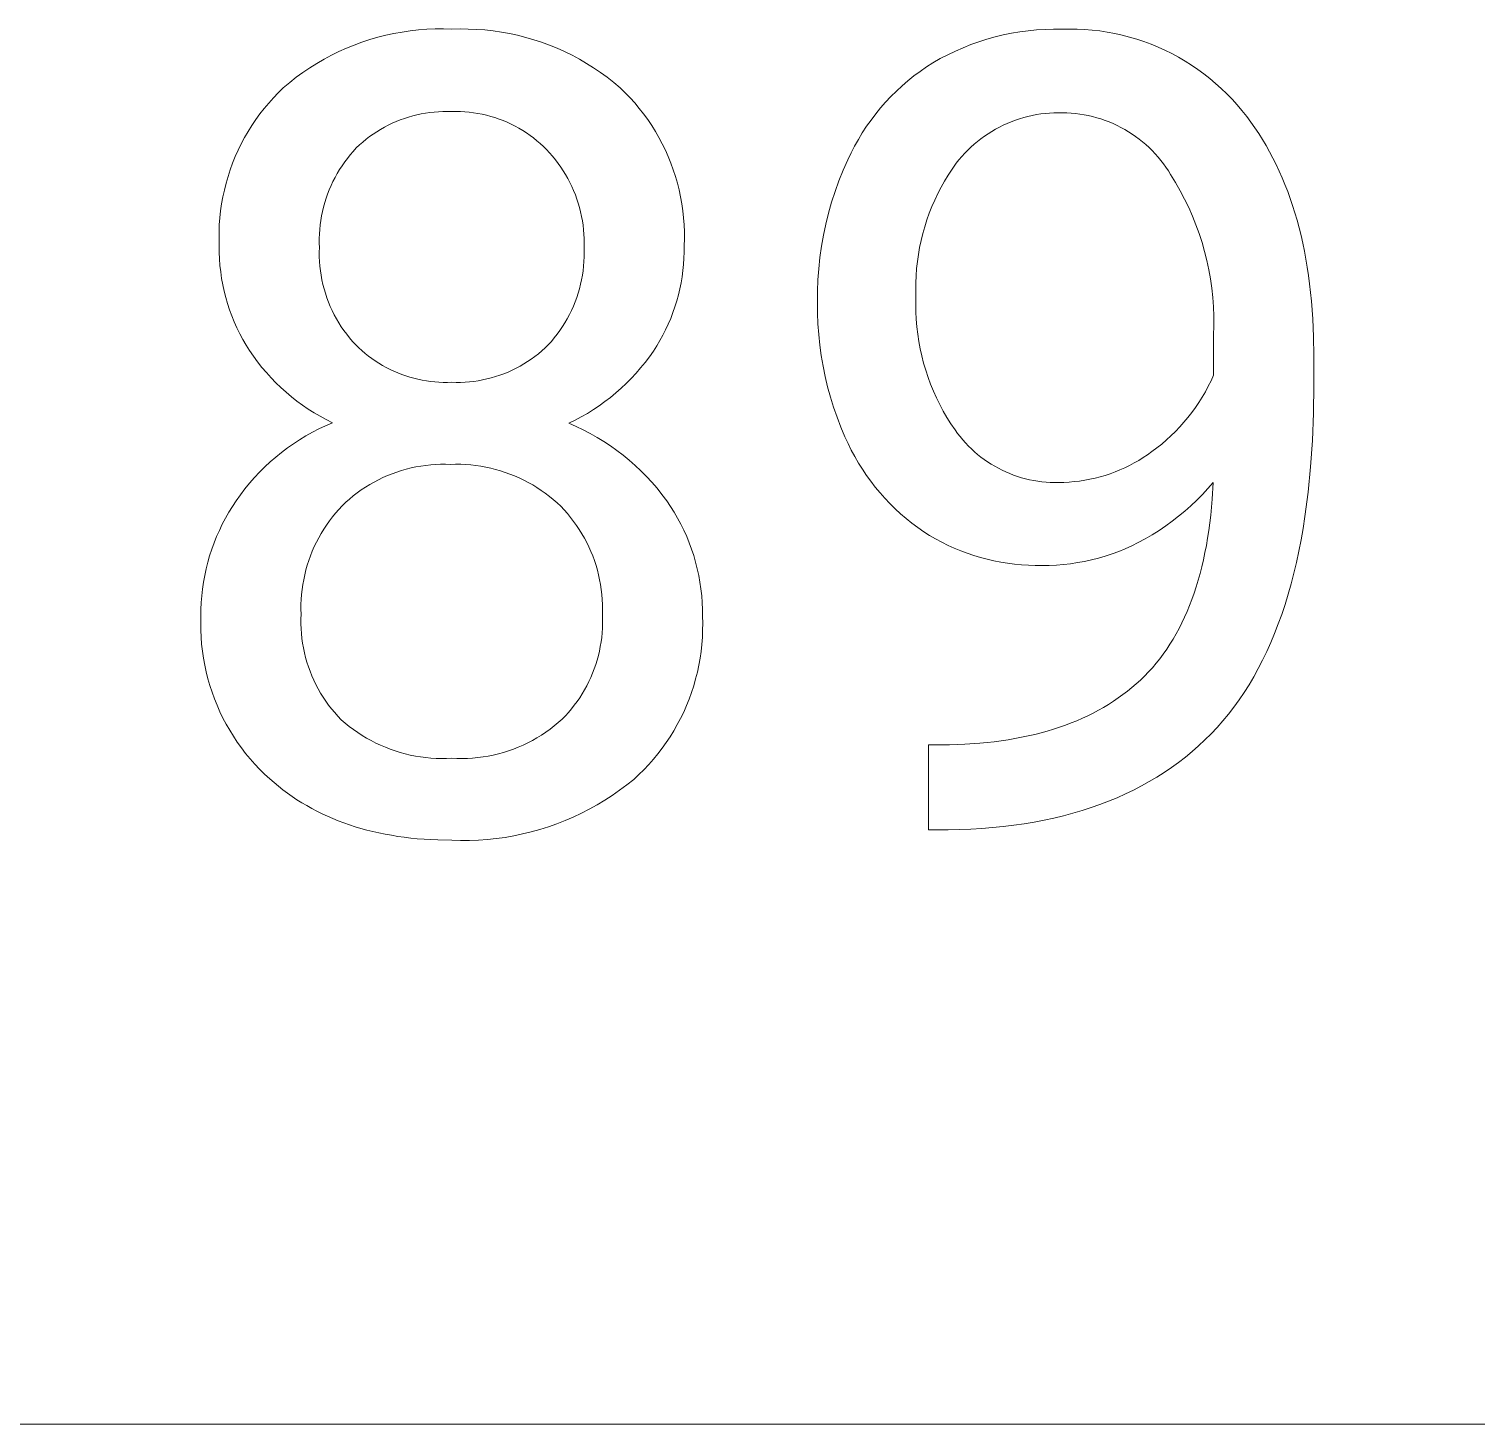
# Model space of a CAD drawing. Header units: millimetres. Extents: x 1422 to 6060, y -58 to 3182.
# Drawn here: x 5287.9 to 5368.4, y 201.3 to 278.9 of the extents above; entities that cross this region are included whole.
import ezdxf

# ---------------------------------------------------------------- set-up
doc = ezdxf.new("R2010")
doc.units = ezdxf.units.MM
doc.header["$MEASUREMENT"] = 0
doc.layers.add('Domyślny', color=7, linetype='Continuous', true_color=0x000000)

msp = doc.modelspace()

# ---------------------------------------------------------------- linework, layer by layer
at = {"layer": 'Domyślny', "color": 18, "lineweight": 15, "true_color": 0x000000}
for p, q in [((5308.197, 278.685), (5308.652, 278.767)), ((5308.652, 278.767), (5309.11, 278.834)), ((5309.11, 278.834), (5309.569, 278.884)), ((5309.569, 278.884), (5310.03, 278.918)), ((5310.03, 278.918), (5310.492, 278.937)), ((5310.492, 278.937), (5310.954, 278.939)), ((5310.954, 278.939), (5311.416, 278.925)), ((5311.416, 278.925), (5311.878, 278.939)), ((5311.878, 278.939), (5312.34, 278.936)), ((5312.34, 278.936), (5312.802, 278.917)), ((5312.802, 278.917), (5313.263, 278.883)), ((5313.263, 278.883), (5313.722, 278.832)), ((5313.722, 278.832), (5314.18, 278.766)), ((5314.18, 278.766), (5314.634, 278.684)), ((5342.578, 278.698), (5343.042, 278.776)), ((5343.042, 278.776), (5343.507, 278.839)), ((5343.507, 278.839), (5343.975, 278.885)), ((5343.975, 278.885), (5344.443, 278.915)), ((5344.443, 278.915), (5344.913, 278.928)), ((5344.913, 278.928), (5345.383, 278.925)), ((5345.383, 278.925), (5345.805, 278.934)), ((5345.805, 278.934), (5346.227, 278.929)), ((5346.227, 278.929), (5346.649, 278.909)), ((5346.649, 278.909), (5347.07, 278.875)), ((5347.07, 278.875), (5347.49, 278.826)), ((5347.49, 278.826), (5347.908, 278.763)), ((5347.908, 278.763), (5348.323, 278.686)), ((5305.552, 277.868), (5305.981, 278.042)), ((5305.981, 278.042), (5306.414, 278.201)), ((5306.414, 278.201), (5306.854, 278.345)), ((5306.854, 278.345), (5307.297, 278.474)), ((5307.297, 278.474), (5307.746, 278.588)), ((5307.746, 278.588), (5308.197, 278.685)), ((5314.634, 278.684), (5315.086, 278.586)), ((5315.086, 278.586), (5315.534, 278.472)), ((5315.534, 278.472), (5315.978, 278.343)), ((5315.978, 278.343), (5316.417, 278.199)), ((5316.417, 278.199), (5316.851, 278.04)), ((5316.851, 278.04), (5317.279, 277.866)), ((5339.882, 277.895), (5340.319, 278.068)), ((5340.319, 278.068), (5340.761, 278.225)), ((5340.761, 278.225), (5341.209, 278.367)), ((5341.209, 278.367), (5341.662, 278.493)), ((5341.662, 278.493), (5342.118, 278.603)), ((5342.118, 278.603), (5342.578, 278.698)), ((5348.323, 278.686), (5348.735, 278.594)), ((5348.735, 278.594), (5349.144, 278.489)), ((5349.144, 278.489), (5349.549, 278.369)), ((5349.549, 278.369), (5349.95, 278.235)), ((5349.95, 278.235), (5350.346, 278.088)), ((5350.346, 278.088), (5350.737, 277.928)), ((5350.737, 277.928), (5351.121, 277.754)), ((5303.908, 277.026), (5304.308, 277.257)), ((5304.308, 277.257), (5304.716, 277.475)), ((5304.716, 277.475), (5305.131, 277.679)), ((5305.131, 277.679), (5305.552, 277.868)), ((5317.279, 277.866), (5317.701, 277.677)), ((5317.701, 277.677), (5318.116, 277.474)), ((5318.116, 277.474), (5318.523, 277.256)), ((5318.523, 277.256), (5318.923, 277.024)), ((5338.202, 277.057), (5338.611, 277.288)), ((5338.611, 277.288), (5339.027, 277.505)), ((5339.027, 277.505), (5339.451, 277.708)), ((5339.451, 277.708), (5339.882, 277.895)), ((5351.121, 277.754), (5351.5, 277.566)), ((5351.5, 277.566), (5351.872, 277.366)), ((5351.872, 277.366), (5352.237, 277.154)), ((5352.237, 277.154), (5352.595, 276.929)), ((5302.76, 276.249), (5303.134, 276.521)), ((5303.134, 276.521), (5303.517, 276.78)), ((5303.517, 276.78), (5303.908, 277.026)), ((5318.923, 277.024), (5319.315, 276.779)), ((5319.315, 276.779), (5319.698, 276.52)), ((5319.698, 276.52), (5320.072, 276.248)), ((5336.81, 276.054), (5337.145, 276.323)), ((5337.145, 276.323), (5337.488, 276.58)), ((5337.488, 276.58), (5337.841, 276.824)), ((5337.841, 276.824), (5338.202, 277.057)), ((5352.595, 276.929), (5352.944, 276.691)), ((5352.944, 276.691), (5353.285, 276.442)), ((5353.285, 276.442), (5353.618, 276.182)), ((5301.761, 275.394), (5302.042, 275.667)), ((5302.042, 275.667), (5302.396, 275.964)), ((5302.396, 275.964), (5302.76, 276.249)), ((5320.072, 276.248), (5320.436, 275.964)), ((5320.436, 275.964), (5320.79, 275.667)), ((5320.79, 275.667), (5321.072, 275.394)), ((5336.17, 275.483), (5336.485, 275.774)), ((5336.485, 275.774), (5336.81, 276.054)), ((5353.618, 276.182), (5353.941, 275.91)), ((5353.941, 275.91), (5354.255, 275.627)), ((5354.255, 275.627), (5354.558, 275.334)), ((5300.976, 274.519), (5301.227, 274.819)), ((5301.227, 274.819), (5301.489, 275.111)), ((5301.489, 275.111), (5301.761, 275.394)), ((5321.072, 275.394), (5321.344, 275.112)), ((5321.344, 275.112), (5321.606, 274.821)), ((5321.606, 274.821), (5321.859, 274.52)), ((5335.288, 274.545), (5335.571, 274.868)), ((5335.571, 274.868), (5335.865, 275.181)), ((5335.865, 275.181), (5336.17, 275.483)), ((5354.558, 275.334), (5354.852, 275.03)), ((5354.852, 275.03), (5355.135, 274.716)), ((5355.135, 274.716), (5355.407, 274.393)), ((5300.286, 273.567), (5300.505, 273.892)), ((5300.505, 273.892), (5300.735, 274.209)), ((5300.735, 274.209), (5300.976, 274.519)), ((5308.779, 273.96), (5308.55, 273.877)), ((5309.011, 274.035), (5308.779, 273.96)), ((5309.245, 274.102), (5309.011, 274.035)), ((5309.482, 274.161), (5309.245, 274.102)), ((5309.72, 274.212), (5309.482, 274.161)), ((5309.96, 274.255), (5309.72, 274.212)), ((5310.201, 274.289), (5309.96, 274.255)), ((5310.443, 274.316), (5310.201, 274.289)), ((5310.686, 274.334), (5310.443, 274.316)), ((5310.929, 274.344), (5310.686, 274.334)), ((5311.173, 274.345), (5310.929, 274.344)), ((5311.416, 274.339), (5311.173, 274.345)), ((5311.66, 274.343), (5311.416, 274.339)), ((5311.904, 274.339), (5311.66, 274.343)), ((5312.148, 274.326), (5311.904, 274.339)), ((5312.391, 274.305), (5312.148, 274.326)), ((5312.633, 274.276), (5312.391, 274.305)), ((5312.874, 274.238), (5312.633, 274.276)), ((5313.114, 274.192), (5312.874, 274.238)), ((5313.352, 274.137), (5313.114, 274.192)), ((5313.587, 274.075), (5313.352, 274.137)), ((5313.821, 274.004), (5313.587, 274.075)), ((5314.052, 273.925), (5313.821, 274.004)), ((5314.28, 273.838), (5314.052, 273.925)), ((5321.859, 274.52), (5322.1, 274.211)), ((5322.1, 274.211), (5322.33, 273.894)), ((5322.33, 273.894), (5322.55, 273.569)), ((5334.756, 273.872), (5335.016, 274.213)), ((5335.016, 274.213), (5335.288, 274.545)), ((5343.021, 273.939), (5342.791, 273.861)), ((5343.254, 274.009), (5343.021, 273.939)), ((5343.488, 274.071), (5343.254, 274.009)), ((5343.725, 274.125), (5343.488, 274.071)), ((5343.963, 274.171), (5343.725, 274.125)), ((5344.203, 274.209), (5343.963, 274.171)), ((5344.444, 274.239), (5344.203, 274.209)), ((5344.686, 274.261), (5344.444, 274.239)), ((5344.928, 274.274), (5344.686, 274.261)), ((5345.171, 274.28), (5344.928, 274.274)), ((5345.414, 274.277), (5345.171, 274.28)), ((5345.655, 274.272), (5345.414, 274.277)), ((5345.897, 274.258), (5345.655, 274.272)), ((5346.137, 274.236), (5345.897, 274.258)), ((5346.377, 274.206), (5346.137, 274.236)), ((5346.616, 274.167), (5346.377, 274.206)), ((5346.853, 274.121), (5346.616, 274.167)), ((5347.089, 274.066), (5346.853, 274.121)), ((5347.322, 274.003), (5347.089, 274.066)), ((5347.553, 273.932), (5347.322, 274.003)), ((5347.782, 273.854), (5347.553, 273.932)), ((5355.407, 274.393), (5355.668, 274.061)), ((5355.668, 274.061), (5355.899, 273.752)), ((5299.882, 272.895), (5300.078, 273.234)), ((5300.078, 273.234), (5300.286, 273.567)), ((5307.044, 273.087), (5306.846, 272.946)), ((5307.247, 273.222), (5307.044, 273.087)), ((5307.455, 273.349), (5307.247, 273.222)), ((5307.666, 273.47), (5307.455, 273.349)), ((5307.882, 273.583), (5307.666, 273.47)), ((5308.101, 273.688), (5307.882, 273.583)), ((5308.324, 273.787), (5308.101, 273.688)), ((5308.55, 273.877), (5308.324, 273.787)), ((5314.505, 273.744), (5314.28, 273.838)), ((5314.726, 273.641), (5314.505, 273.744)), ((5314.944, 273.531), (5314.726, 273.641)), ((5315.158, 273.414), (5314.944, 273.531)), ((5315.368, 273.289), (5315.158, 273.414)), ((5315.573, 273.157), (5315.368, 273.289)), ((5315.774, 273.018), (5315.573, 273.157)), ((5322.55, 273.569), (5322.758, 273.237)), ((5322.758, 273.237), (5322.954, 272.897)), ((5334.051, 272.796), (5334.273, 273.162)), ((5334.273, 273.162), (5334.509, 273.521)), ((5334.509, 273.521), (5334.756, 273.872)), ((5341.272, 273.108), (5341.071, 272.972)), ((5341.478, 273.237), (5341.272, 273.108)), ((5341.687, 273.36), (5341.478, 273.237)), ((5341.901, 273.475), (5341.687, 273.36)), ((5342.118, 273.583), (5341.901, 273.475)), ((5342.339, 273.683), (5342.118, 273.583)), ((5342.564, 273.776), (5342.339, 273.683)), ((5342.791, 273.861), (5342.564, 273.776)), ((5348.008, 273.768), (5347.782, 273.854)), ((5348.23, 273.673), (5348.008, 273.768)), ((5348.45, 273.572), (5348.23, 273.673)), ((5348.666, 273.463), (5348.45, 273.572)), ((5348.877, 273.346), (5348.666, 273.463)), ((5349.085, 273.223), (5348.877, 273.346)), ((5349.289, 273.092), (5349.085, 273.223)), ((5349.487, 272.955), (5349.289, 273.092)), ((5355.899, 273.752), (5356.122, 273.436)), ((5356.122, 273.436), (5356.338, 273.113)), ((5356.338, 273.113), (5356.547, 272.784)), ((5299.526, 272.197), (5299.698, 272.549)), ((5299.698, 272.549), (5299.882, 272.895)), ((5306.104, 272.316), (5305.932, 272.129)), ((5306.281, 272.483), (5306.104, 272.316)), ((5306.464, 272.643), (5306.281, 272.483)), ((5306.652, 272.798), (5306.464, 272.643)), ((5306.846, 272.946), (5306.652, 272.798)), ((5315.969, 272.872), (5315.774, 273.018)), ((5316.16, 272.719), (5315.969, 272.872)), ((5316.345, 272.56), (5316.16, 272.719)), ((5316.524, 272.395), (5316.345, 272.56)), ((5316.698, 272.223), (5316.524, 272.395)), ((5322.954, 272.897), (5323.138, 272.551)), ((5323.138, 272.551), (5323.311, 272.199)), ((5333.644, 272.04), (5333.841, 272.421)), ((5333.841, 272.421), (5334.051, 272.796)), ((5340.316, 272.362), (5340.141, 272.194)), ((5340.497, 272.524), (5340.316, 272.362)), ((5340.683, 272.68), (5340.497, 272.524)), ((5340.875, 272.829), (5340.683, 272.68)), ((5341.071, 272.972), (5340.875, 272.829)), ((5349.681, 272.81), (5349.487, 272.955)), ((5349.87, 272.66), (5349.681, 272.81)), ((5350.054, 272.502), (5349.87, 272.66)), ((5350.232, 272.339), (5350.054, 272.502)), ((5350.405, 272.17), (5350.232, 272.339)), ((5356.547, 272.784), (5356.748, 272.447)), ((5356.748, 272.447), (5356.942, 272.104)), ((5299.085, 271.107), (5299.219, 271.475)), ((5299.219, 271.475), (5299.367, 271.839)), ((5299.367, 271.839), (5299.526, 272.197)), ((5305.458, 271.537), (5305.313, 271.329)), ((5305.609, 271.739), (5305.458, 271.537)), ((5305.768, 271.937), (5305.609, 271.739)), ((5305.932, 272.129), (5305.768, 271.937)), ((5316.868, 272.041), (5316.698, 272.223)), ((5317.033, 271.852), (5316.868, 272.041)), ((5317.191, 271.659), (5317.033, 271.852)), ((5317.342, 271.46), (5317.191, 271.659)), ((5323.311, 272.199), (5323.47, 271.841)), ((5323.47, 271.841), (5323.618, 271.477)), ((5323.618, 271.477), (5323.752, 271.109)), ((5333.207, 271.076), (5333.461, 271.652)), ((5333.461, 271.652), (5333.644, 272.04)), ((5339.65, 271.656), (5339.499, 271.466)), ((5339.808, 271.841), (5339.65, 271.656)), ((5339.971, 272.02), (5339.808, 271.841)), ((5340.141, 272.194), (5339.971, 272.02)), ((5350.571, 271.994), (5350.405, 272.17)), ((5350.732, 271.814), (5350.571, 271.994)), ((5350.886, 271.627), (5350.732, 271.814)), ((5351.034, 271.436), (5350.886, 271.627)), ((5356.942, 272.104), (5357.128, 271.754)), ((5357.128, 271.754), (5357.307, 271.397)), ((5298.854, 270.358), (5298.963, 270.734)), ((5298.963, 270.734), (5299.085, 271.107)), ((5304.923, 270.678), (5304.807, 270.452)), ((5305.046, 270.899), (5304.923, 270.678)), ((5305.176, 271.116), (5305.046, 270.899)), ((5305.313, 271.329), (5305.176, 271.116)), ((5317.487, 271.256), (5317.342, 271.46)), ((5317.625, 271.048), (5317.487, 271.256)), ((5317.755, 270.835), (5317.625, 271.048)), ((5317.879, 270.618), (5317.755, 270.835)), ((5323.752, 271.109), (5323.874, 270.736)), ((5323.874, 270.736), (5323.983, 270.359)), ((5332.973, 270.492), (5333.207, 271.076)), ((5339.054, 270.811), (5338.848, 270.473)), ((5339.271, 271.142), (5339.054, 270.811)), ((5339.499, 271.466), (5339.271, 271.142)), ((5351.175, 271.24), (5351.034, 271.436)), ((5351.309, 271.039), (5351.175, 271.24)), ((5351.436, 270.833), (5351.309, 271.039)), ((5351.711, 270.39), (5351.436, 270.833)), ((5357.307, 271.397), (5357.479, 271.033)), ((5357.479, 271.033), (5357.643, 270.662)), ((5298.676, 269.594), (5298.759, 269.978)), ((5298.759, 269.978), (5298.854, 270.358)), ((5304.6, 269.99), (5304.508, 269.754)), ((5304.7, 270.223), (5304.6, 269.99)), ((5304.807, 270.452), (5304.7, 270.223)), ((5317.995, 270.396), (5317.879, 270.618)), ((5318.104, 270.171), (5317.995, 270.396)), ((5318.204, 269.943), (5318.104, 270.171)), ((5318.298, 269.711), (5318.204, 269.943)), ((5323.983, 270.359), (5324.078, 269.979)), ((5324.078, 269.979), (5324.16, 269.596)), ((5332.566, 269.301), (5332.759, 269.9)), ((5332.759, 269.9), (5332.973, 270.492)), ((5338.654, 270.127), (5338.472, 269.776)), ((5338.848, 270.473), (5338.654, 270.127)), ((5351.97, 269.937), (5351.711, 270.39)), ((5352.213, 269.475), (5351.97, 269.937)), ((5357.643, 270.662), (5357.8, 270.284)), ((5357.8, 270.284), (5357.95, 269.9)), ((5357.95, 269.9), (5358.092, 269.508)), ((5298.551, 268.821), (5298.607, 269.209)), ((5298.607, 269.209), (5298.676, 269.594)), ((5304.348, 269.274), (5304.281, 269.03)), ((5304.424, 269.516), (5304.348, 269.274)), ((5304.508, 269.754), (5304.424, 269.516)), ((5318.383, 269.476), (5318.298, 269.711)), ((5318.46, 269.238), (5318.383, 269.476)), ((5318.53, 268.998), (5318.46, 269.238)), ((5324.16, 269.596), (5324.229, 269.21)), ((5324.229, 269.21), (5324.284, 268.821)), ((5332.393, 268.695), (5332.566, 269.301)), ((5338.143, 269.055), (5337.997, 268.686)), ((5338.301, 269.418), (5338.143, 269.055)), ((5338.472, 269.776), (5338.301, 269.418)), ((5352.441, 269.006), (5352.213, 269.475)), ((5358.092, 269.508), (5358.227, 269.11)), ((5358.227, 269.11), (5358.354, 268.705)), ((5298.48, 268.04), (5298.509, 268.431)), ((5298.509, 268.431), (5298.551, 268.821)), ((5304.128, 268.286), (5304.093, 268.035)), ((5304.17, 268.536), (5304.128, 268.286)), ((5304.221, 268.784), (5304.17, 268.536)), ((5304.281, 269.03), (5304.221, 268.784)), ((5318.591, 268.756), (5318.53, 268.998)), ((5318.644, 268.512), (5318.591, 268.756)), ((5318.689, 268.266), (5318.644, 268.512)), ((5318.725, 268.019), (5318.689, 268.266)), ((5324.284, 268.821), (5324.326, 268.431)), ((5324.326, 268.431), (5324.354, 268.04)), ((5332.242, 268.085), (5332.393, 268.695)), ((5337.864, 268.313), (5337.744, 267.936)), ((5337.997, 268.686), (5337.864, 268.313)), ((5352.652, 268.529), (5352.441, 269.006)), ((5352.847, 268.045), (5352.652, 268.529)), ((5358.354, 268.705), (5358.474, 268.293)), ((5358.474, 268.293), (5358.587, 267.874)), ((5298.463, 267.256), (5298.465, 267.648)), ((5298.465, 267.648), (5298.48, 268.04)), ((5304.05, 267.531), (5304.042, 267.278)), ((5304.068, 267.784), (5304.05, 267.531)), ((5304.093, 268.035), (5304.068, 267.784)), ((5318.753, 267.77), (5318.725, 268.019)), ((5318.773, 267.521), (5318.753, 267.77)), ((5318.785, 267.271), (5318.773, 267.521)), ((5324.354, 268.04), (5324.369, 267.648)), ((5324.369, 267.648), (5324.37, 267.256)), ((5332.002, 266.849), (5332.111, 267.469)), ((5332.111, 267.469), (5332.242, 268.085)), ((5337.636, 267.555), (5337.541, 267.17)), ((5337.744, 267.936), (5337.636, 267.555)), ((5353.025, 267.555), (5352.847, 268.045)), ((5353.185, 267.058), (5353.025, 267.555)), ((5358.587, 267.874), (5358.693, 267.448)), ((5358.693, 267.448), (5358.791, 267.015)), ((5298.475, 266.864), (5298.463, 267.256)), ((5298.477, 266.503), (5298.475, 266.864)), ((5304.042, 267.278), (5304.041, 267.025)), ((5304.041, 267.025), (5304.05, 266.772)), ((5304.05, 266.772), (5304.043, 266.514)), ((5318.782, 266.772), (5318.788, 267.022)), ((5318.789, 266.515), (5318.782, 266.772)), ((5318.788, 267.022), (5318.785, 267.271)), ((5324.37, 267.256), (5324.357, 266.864)), ((5324.357, 266.864), (5324.357, 266.52)), ((5331.914, 266.226), (5332.002, 266.849)), ((5337.46, 266.782), (5337.391, 266.392)), ((5337.541, 267.17), (5337.46, 266.782)), ((5353.329, 266.557), (5353.185, 267.058)), ((5358.791, 267.015), (5358.882, 266.576)), ((5298.491, 266.141), (5298.477, 266.503)), ((5298.517, 265.781), (5298.491, 266.141)), ((5304.043, 266.514), (5304.046, 266.256)), ((5304.046, 266.256), (5304.057, 265.999)), ((5304.057, 265.999), (5304.077, 265.742)), ((5318.757, 265.744), (5318.777, 266.001)), ((5318.777, 266.001), (5318.788, 266.257)), ((5318.788, 266.257), (5318.789, 266.515)), ((5324.322, 265.833), (5324.287, 265.491)), ((5324.345, 266.177), (5324.322, 265.833)), ((5324.357, 266.52), (5324.345, 266.177)), ((5331.847, 265.6), (5331.914, 266.226)), ((5337.336, 266), (5337.294, 265.606)), ((5337.391, 266.392), (5337.336, 266)), ((5353.456, 266.051), (5353.329, 266.557)), ((5353.565, 265.541), (5353.456, 266.051)), ((5358.882, 266.576), (5358.966, 266.129)), ((5358.966, 266.129), (5359.042, 265.676)), ((5298.557, 265.421), (5298.517, 265.781)), ((5298.608, 265.063), (5298.557, 265.421)), ((5298.672, 264.707), (5298.608, 265.063)), ((5304.077, 265.742), (5304.107, 265.486)), ((5304.107, 265.486), (5304.145, 265.231)), ((5304.145, 265.231), (5304.192, 264.977)), ((5318.645, 264.981), (5318.691, 265.234)), ((5318.691, 265.234), (5318.729, 265.489)), ((5318.729, 265.489), (5318.757, 265.744)), ((5324.241, 265.15), (5324.183, 264.811)), ((5324.287, 265.491), (5324.241, 265.15)), ((5331.803, 264.972), (5331.847, 265.6)), ((5337.265, 265.211), (5337.25, 264.815)), ((5337.294, 265.606), (5337.265, 265.211)), ((5353.656, 265.027), (5353.565, 265.541)), ((5353.73, 264.511), (5353.656, 265.027)), ((5359.042, 265.676), (5359.111, 265.216)), ((5359.111, 265.216), (5359.173, 264.749)), ((5298.748, 264.354), (5298.672, 264.707)), ((5298.837, 264.003), (5298.748, 264.354)), ((5304.192, 264.977), (5304.248, 264.726)), ((5304.248, 264.726), (5304.313, 264.476)), ((5304.313, 264.476), (5304.386, 264.229)), ((5304.386, 264.229), (5304.468, 263.985)), ((5318.374, 263.989), (5318.455, 264.234)), ((5318.455, 264.234), (5318.527, 264.481)), ((5318.527, 264.481), (5318.59, 264.73)), ((5318.59, 264.73), (5318.645, 264.981)), ((5324.115, 264.474), (5324.034, 264.14)), ((5324.183, 264.811), (5324.115, 264.474)), ((5331.778, 263.714), (5331.779, 264.343)), ((5331.779, 264.343), (5331.803, 264.972)), ((5337.25, 264.815), (5337.248, 264.419)), ((5337.248, 264.419), (5337.26, 264.023)), ((5353.786, 263.992), (5353.73, 264.511)), ((5359.173, 264.749), (5359.274, 263.794)), ((5298.937, 263.655), (5298.837, 264.003)), ((5299.049, 263.312), (5298.937, 263.655)), ((5304.468, 263.985), (5304.558, 263.743)), ((5304.558, 263.743), (5304.657, 263.505)), ((5304.657, 263.505), (5304.764, 263.271)), ((5318.083, 263.275), (5318.188, 263.51)), ((5318.188, 263.51), (5318.286, 263.748)), ((5318.286, 263.748), (5318.374, 263.989)), ((5323.841, 263.48), (5323.728, 263.155)), ((5323.943, 263.808), (5323.841, 263.48)), ((5324.034, 264.14), (5323.943, 263.808)), ((5331.78, 263.123), (5331.778, 263.714)), ((5337.26, 264.023), (5337.25, 263.61)), ((5337.25, 263.61), (5337.255, 263.197)), ((5353.824, 263.472), (5353.786, 263.992)), ((5353.844, 262.95), (5353.824, 263.472)), ((5359.274, 263.794), (5359.347, 262.812)), ((5299.174, 262.972), (5299.049, 263.312)), ((5299.31, 262.637), (5299.174, 262.972)), ((5299.457, 262.307), (5299.31, 262.637)), ((5304.764, 263.271), (5304.879, 263.04)), ((5304.879, 263.04), (5305.002, 262.813)), ((5305.002, 262.813), (5305.133, 262.591)), ((5317.719, 262.596), (5317.848, 262.818)), ((5317.848, 262.818), (5317.969, 263.045)), ((5317.969, 263.045), (5318.083, 263.275)), ((5323.604, 262.834), (5323.47, 262.517)), ((5323.728, 263.155), (5323.604, 262.834)), ((5331.803, 262.532), (5331.78, 263.123)), ((5337.255, 263.197), (5337.274, 262.784)), ((5337.274, 262.784), (5337.307, 262.372)), ((5353.846, 262.429), (5353.844, 262.95)), ((5359.347, 262.812), (5359.39, 261.802)), ((5299.616, 261.982), (5299.457, 262.307)), ((5299.786, 261.662), (5299.616, 261.982)), ((5305.133, 262.591), (5305.271, 262.374)), ((5305.271, 262.374), (5305.417, 262.162)), ((5305.417, 262.162), (5305.571, 261.954)), ((5305.571, 261.954), (5305.731, 261.753)), ((5317.128, 261.755), (5317.286, 261.957)), ((5317.286, 261.957), (5317.438, 262.165)), ((5317.438, 262.165), (5317.582, 262.378)), ((5317.582, 262.378), (5317.719, 262.596)), ((5323.169, 261.899), (5323.004, 261.597)), ((5323.325, 262.206), (5323.169, 261.899)), ((5323.47, 262.517), (5323.325, 262.206)), ((5331.844, 261.942), (5331.803, 262.532)), ((5331.905, 261.354), (5331.844, 261.942)), ((5337.307, 262.372), (5337.354, 261.962)), ((5337.354, 261.962), (5337.415, 261.553)), ((5353.83, 261.907), (5353.846, 262.429)), ((5353.83, 259.683), (5353.83, 261.907)), ((5299.967, 261.349), (5299.786, 261.662)), ((5300.158, 261.042), (5299.967, 261.349)), ((5300.378, 260.724), (5300.158, 261.042)), ((5305.731, 261.753), (5305.899, 261.557)), ((5305.899, 261.557), (5306.073, 261.367)), ((5306.073, 261.367), (5306.242, 261.201)), ((5306.242, 261.201), (5306.416, 261.042)), ((5306.416, 261.042), (5306.595, 260.888)), ((5316.24, 260.87), (5316.429, 261.029)), ((5316.429, 261.029), (5316.612, 261.195)), ((5316.612, 261.195), (5316.79, 261.367)), ((5316.79, 261.367), (5316.962, 261.558)), ((5316.962, 261.558), (5317.128, 261.755)), ((5322.643, 261.012), (5322.417, 260.692)), ((5322.828, 261.301), (5322.643, 261.012)), ((5323.004, 261.597), (5322.828, 261.301)), ((5331.986, 260.768), (5331.905, 261.354)), ((5337.415, 261.553), (5337.49, 261.147)), ((5337.49, 261.147), (5337.579, 260.744)), ((5359.39, 261.802), (5359.405, 260.764)), ((5300.608, 260.413), (5300.378, 260.724)), ((5300.849, 260.11), (5300.608, 260.413)), ((5306.595, 260.888), (5306.78, 260.741)), ((5306.78, 260.741), (5306.969, 260.599)), ((5306.969, 260.599), (5307.163, 260.465)), ((5307.163, 260.465), (5307.362, 260.336)), ((5307.362, 260.336), (5307.565, 260.215)), ((5307.565, 260.215), (5307.771, 260.1)), ((5315.218, 260.177), (5315.431, 260.302)), ((5315.431, 260.302), (5315.641, 260.433)), ((5315.641, 260.433), (5315.845, 260.572)), ((5315.845, 260.572), (5316.045, 260.717)), ((5316.045, 260.717), (5316.24, 260.87)), ((5322.18, 260.381), (5321.933, 260.077)), ((5322.417, 260.692), (5322.18, 260.381)), ((5332.085, 260.185), (5331.986, 260.768)), ((5337.579, 260.744), (5337.682, 260.344)), ((5337.682, 260.344), (5337.799, 259.947)), ((5359.405, 260.764), (5359.405, 259.143)), ((5301.1, 259.815), (5300.849, 260.11)), ((5301.36, 259.529), (5301.1, 259.815)), ((5301.63, 259.251), (5301.36, 259.529)), ((5307.771, 260.1), (5307.982, 259.993)), ((5307.982, 259.993), (5308.196, 259.892)), ((5308.196, 259.892), (5308.413, 259.799)), ((5308.413, 259.799), (5308.633, 259.713)), ((5308.633, 259.713), (5308.856, 259.635)), ((5308.856, 259.635), (5309.081, 259.564)), ((5309.081, 259.564), (5309.309, 259.5)), ((5309.309, 259.5), (5309.538, 259.445)), ((5309.538, 259.445), (5309.77, 259.397)), ((5309.77, 259.397), (5310.003, 259.357)), ((5312.894, 259.368), (5313.138, 259.412)), ((5313.138, 259.412), (5313.379, 259.464)), ((5313.379, 259.464), (5313.619, 259.525)), ((5313.619, 259.525), (5313.856, 259.594)), ((5313.856, 259.594), (5314.091, 259.672)), ((5314.091, 259.672), (5314.323, 259.757)), ((5314.323, 259.757), (5314.552, 259.85)), ((5314.552, 259.85), (5314.778, 259.952)), ((5314.778, 259.952), (5315, 260.061)), ((5315, 260.061), (5315.218, 260.177)), ((5321.409, 259.496), (5321.133, 259.218)), ((5321.676, 259.782), (5321.409, 259.496)), ((5321.933, 260.077), (5321.676, 259.782)), ((5332.204, 259.606), (5332.085, 260.185)), ((5332.341, 259.031), (5332.204, 259.606)), ((5337.799, 259.947), (5337.929, 259.555)), ((5337.929, 259.555), (5338.073, 259.168)), ((5353.686, 259.368), (5353.83, 259.683)), ((5301.909, 258.983), (5301.63, 259.251)), ((5302.197, 258.724), (5301.909, 258.983)), ((5302.493, 258.475), (5302.197, 258.724)), ((5310.003, 259.357), (5310.237, 259.325)), ((5310.237, 259.325), (5310.472, 259.3)), ((5310.472, 259.3), (5310.707, 259.284)), ((5310.707, 259.284), (5310.944, 259.275)), ((5310.944, 259.275), (5311.18, 259.275)), ((5311.18, 259.275), (5311.416, 259.282)), ((5311.416, 259.282), (5311.663, 259.275)), ((5311.663, 259.275), (5311.91, 259.276)), ((5311.91, 259.276), (5312.157, 259.286)), ((5312.157, 259.286), (5312.404, 259.305)), ((5312.404, 259.305), (5312.65, 259.332)), ((5312.65, 259.332), (5312.894, 259.368)), ((5320.555, 258.691), (5320.253, 258.442)), ((5320.848, 258.95), (5320.555, 258.691)), ((5321.133, 259.218), (5320.848, 258.95)), ((5332.497, 258.46), (5332.341, 259.031)), ((5338.073, 259.168), (5338.23, 258.786)), ((5338.23, 258.786), (5338.399, 258.409)), ((5353.193, 258.453), (5353.368, 258.752)), ((5353.368, 258.752), (5353.532, 259.058)), ((5353.532, 259.058), (5353.686, 259.368)), ((5359.405, 259.143), (5359.385, 257.569)), ((5302.797, 258.236), (5302.493, 258.475)), ((5303.11, 258.007), (5302.797, 258.236)), ((5303.429, 257.789), (5303.11, 258.007)), ((5303.756, 257.582), (5303.429, 257.789)), ((5319.625, 257.975), (5319.3, 257.757)), ((5319.943, 258.203), (5319.625, 257.975)), ((5320.253, 258.442), (5319.943, 258.203)), ((5332.672, 257.896), (5332.497, 258.46)), ((5332.865, 257.337), (5332.672, 257.896)), ((5338.399, 258.409), (5338.582, 258.038)), ((5338.582, 258.038), (5338.778, 257.674)), ((5352.61, 257.593), (5352.814, 257.873)), ((5352.814, 257.873), (5353.008, 258.16)), ((5353.008, 258.16), (5353.193, 258.453)), ((5304.09, 257.386), (5303.756, 257.582)), ((5304.43, 257.201), (5304.09, 257.386)), ((5304.398, 256.864), (5304.776, 257.027)), ((5304.776, 257.027), (5304.43, 257.201)), ((5318.284, 257.169), (5317.933, 256.996)), ((5317.933, 256.996), (5318.337, 256.822)), ((5318.629, 257.354), (5318.284, 257.169)), ((5318.968, 257.55), (5318.629, 257.354)), ((5319.3, 257.757), (5318.968, 257.55)), ((5333.077, 256.785), (5332.865, 257.337)), ((5338.778, 257.674), (5338.985, 257.317)), ((5338.985, 257.317), (5339.205, 256.968)), ((5351.943, 256.795), (5352.174, 257.053)), ((5352.174, 257.053), (5352.396, 257.319)), ((5352.396, 257.319), (5352.61, 257.593)), ((5359.385, 257.569), (5359.326, 256.048)), ((5302.95, 256.086), (5303.302, 256.299)), ((5303.302, 256.299), (5303.661, 256.5)), ((5303.661, 256.5), (5304.026, 256.688)), ((5304.026, 256.688), (5304.398, 256.864)), ((5318.337, 256.822), (5318.734, 256.634)), ((5318.734, 256.634), (5319.125, 256.432)), ((5319.125, 256.432), (5319.509, 256.216)), ((5319.509, 256.216), (5319.884, 255.987)), ((5333.306, 256.24), (5333.077, 256.785)), ((5333.476, 255.867), (5333.306, 256.24)), ((5339.205, 256.968), (5339.437, 256.626)), ((5339.437, 256.626), (5339.573, 256.437)), ((5339.573, 256.437), (5339.715, 256.254)), ((5339.715, 256.254), (5339.863, 256.075)), ((5351.199, 256.069), (5351.455, 256.303)), ((5351.455, 256.303), (5351.703, 256.545)), ((5351.703, 256.545), (5351.943, 256.795)), ((5301.621, 255.118), (5301.94, 255.377)), ((5301.94, 255.377), (5302.269, 255.625)), ((5302.269, 255.625), (5302.605, 255.861)), ((5302.605, 255.861), (5302.95, 256.086)), ((5319.884, 255.987), (5320.252, 255.745)), ((5320.252, 255.745), (5320.611, 255.491)), ((5320.611, 255.491), (5320.961, 255.224)), ((5333.658, 255.501), (5333.476, 255.867)), ((5333.853, 255.141), (5333.658, 255.501)), ((5339.863, 256.075), (5340.017, 255.902)), ((5340.017, 255.902), (5340.177, 255.734)), ((5340.177, 255.734), (5340.342, 255.571)), ((5340.342, 255.571), (5340.513, 255.414)), ((5340.513, 255.414), (5340.69, 255.263)), ((5350.148, 255.251), (5350.386, 255.421)), ((5350.386, 255.421), (5350.664, 255.628)), ((5350.664, 255.628), (5350.936, 255.844)), ((5350.936, 255.844), (5351.199, 256.069)), ((5359.326, 256.048), (5359.227, 254.582)), ((5300.717, 254.278), (5301.009, 254.568)), ((5301.009, 254.568), (5301.31, 254.848)), ((5301.31, 254.848), (5301.621, 255.118)), ((5309.425, 254.571), (5309.154, 254.513)), ((5309.698, 254.619), (5309.425, 254.571)), ((5309.972, 254.658), (5309.698, 254.619)), ((5310.247, 254.687), (5309.972, 254.658)), ((5310.524, 254.707), (5310.247, 254.687)), ((5310.8, 254.718), (5310.524, 254.707)), ((5311.077, 254.719), (5310.8, 254.718)), ((5311.354, 254.711), (5311.077, 254.719)), ((5311.635, 254.718), (5311.354, 254.711)), ((5311.916, 254.715), (5311.635, 254.718)), ((5312.197, 254.703), (5311.916, 254.715)), ((5312.477, 254.682), (5312.197, 254.703)), ((5312.756, 254.651), (5312.477, 254.682)), ((5313.034, 254.61), (5312.756, 254.651)), ((5313.31, 254.561), (5313.034, 254.61)), ((5313.585, 254.502), (5313.31, 254.561)), ((5320.961, 255.224), (5321.301, 254.946)), ((5321.301, 254.946), (5321.632, 254.655)), ((5321.632, 254.655), (5321.952, 254.353)), ((5334.059, 254.787), (5333.853, 255.141)), ((5334.276, 254.441), (5334.059, 254.787)), ((5340.69, 255.263), (5340.871, 255.119)), ((5340.871, 255.119), (5341.057, 254.98)), ((5341.057, 254.98), (5341.248, 254.848)), ((5341.248, 254.848), (5341.443, 254.723)), ((5341.443, 254.723), (5341.642, 254.604)), ((5341.642, 254.604), (5341.846, 254.492)), ((5348.881, 254.524), (5349.144, 254.652)), ((5349.144, 254.652), (5349.402, 254.789)), ((5349.402, 254.789), (5349.656, 254.935)), ((5349.656, 254.935), (5349.905, 255.089)), ((5349.905, 255.089), (5350.148, 255.251)), ((5359.227, 254.582), (5359.089, 253.17)), ((5300.165, 253.669), (5300.436, 253.978)), ((5300.436, 253.978), (5300.717, 254.278)), ((5307.335, 253.855), (5307.09, 253.726)), ((5307.585, 253.976), (5307.335, 253.855)), ((5307.838, 254.087), (5307.585, 253.976)), ((5308.095, 254.19), (5307.838, 254.087)), ((5308.356, 254.285), (5308.095, 254.19)), ((5308.619, 254.37), (5308.356, 254.285)), ((5308.885, 254.446), (5308.619, 254.37)), ((5309.154, 254.513), (5308.885, 254.446)), ((5313.857, 254.433), (5313.585, 254.502)), ((5314.128, 254.356), (5313.857, 254.433)), ((5314.395, 254.269), (5314.128, 254.356)), ((5314.659, 254.174), (5314.395, 254.269)), ((5314.92, 254.07), (5314.659, 254.174)), ((5315.177, 253.957), (5314.92, 254.07)), ((5315.43, 253.835), (5315.177, 253.957)), ((5315.679, 253.705), (5315.43, 253.835)), ((5321.952, 254.353), (5322.261, 254.041)), ((5322.261, 254.041), (5322.559, 253.717)), ((5334.505, 254.102), (5334.276, 254.441)), ((5334.745, 253.77), (5334.505, 254.102)), ((5334.996, 253.447), (5334.745, 253.77)), ((5341.846, 254.492), (5342.052, 254.387)), ((5342.052, 254.387), (5342.263, 254.289)), ((5342.263, 254.289), (5342.477, 254.199)), ((5342.477, 254.199), (5342.693, 254.116)), ((5342.693, 254.116), (5342.912, 254.04)), ((5342.912, 254.04), (5343.134, 253.972)), ((5343.134, 253.972), (5343.358, 253.911)), ((5343.358, 253.911), (5343.584, 253.858)), ((5343.584, 253.858), (5343.812, 253.813)), ((5343.812, 253.813), (5344.041, 253.776)), ((5344.041, 253.776), (5344.271, 253.746)), ((5345.782, 253.727), (5346.074, 253.751)), ((5346.074, 253.751), (5346.364, 253.785)), ((5346.364, 253.785), (5346.653, 253.83)), ((5346.653, 253.83), (5346.941, 253.883)), ((5346.941, 253.883), (5347.226, 253.947)), ((5347.226, 253.947), (5347.51, 254.019)), ((5347.51, 254.019), (5347.79, 254.102)), ((5347.79, 254.102), (5348.068, 254.194)), ((5348.068, 254.194), (5348.343, 254.295)), ((5348.343, 254.295), (5348.614, 254.405)), ((5348.614, 254.405), (5348.881, 254.524)), ((5299.417, 252.688), (5299.655, 253.023)), ((5299.655, 253.023), (5299.904, 253.35)), ((5299.904, 253.35), (5300.165, 253.669)), ((5305.938, 252.96), (5305.725, 252.784)), ((5306.158, 253.129), (5305.938, 252.96)), ((5306.383, 253.29), (5306.158, 253.129)), ((5306.614, 253.444), (5306.383, 253.29)), ((5306.849, 253.589), (5306.614, 253.444)), ((5307.09, 253.726), (5306.849, 253.589)), ((5315.924, 253.567), (5315.679, 253.705)), ((5316.163, 253.42), (5315.924, 253.567)), ((5316.398, 253.265), (5316.163, 253.42)), ((5316.627, 253.103), (5316.398, 253.265)), ((5316.851, 252.933), (5316.627, 253.103)), ((5322.559, 253.717), (5322.846, 253.384)), ((5322.846, 253.384), (5323.121, 253.04)), ((5323.121, 253.04), (5323.384, 252.688)), ((5335.258, 253.132), (5334.996, 253.447)), ((5335.529, 252.826), (5335.258, 253.132)), ((5344.271, 253.746), (5344.502, 253.725)), ((5344.502, 253.725), (5344.733, 253.711)), ((5344.733, 253.711), (5344.965, 253.705)), ((5344.965, 253.705), (5345.197, 253.707)), ((5345.197, 253.707), (5345.49, 253.712)), ((5345.49, 253.712), (5345.782, 253.727)), ((5353.201, 253.039), (5352.885, 252.72)), ((5353.505, 253.368), (5353.201, 253.039)), ((5353.799, 253.707), (5353.505, 253.368)), ((5353.745, 252.784), (5353.799, 253.707)), ((5359.089, 253.17), (5358.911, 251.811)), ((5299.009, 252.049), (5299.208, 252.372)), ((5299.208, 252.372), (5299.417, 252.688)), ((5305.128, 252.208), (5304.946, 251.999)), ((5305.316, 252.41), (5305.128, 252.208)), ((5305.517, 252.6), (5305.316, 252.41)), ((5305.725, 252.784), (5305.517, 252.6)), ((5317.068, 252.755), (5316.851, 252.933)), ((5317.28, 252.571), (5317.068, 252.755)), ((5317.485, 252.379), (5317.28, 252.571)), ((5317.675, 252.179), (5317.485, 252.379)), ((5317.858, 251.973), (5317.675, 252.179)), ((5323.384, 252.688), (5323.598, 252.374)), ((5323.598, 252.374), (5323.8, 252.052)), ((5335.811, 252.529), (5335.529, 252.826)), ((5336.102, 252.242), (5335.811, 252.529)), ((5336.403, 251.965), (5336.102, 252.242)), ((5352.56, 252.411), (5352.224, 252.113)), ((5352.885, 252.72), (5352.56, 252.411)), ((5353.665, 251.893), (5353.745, 252.784)), ((5298.481, 251.042), (5298.645, 251.384)), ((5298.645, 251.384), (5298.822, 251.719)), ((5298.822, 251.719), (5299.009, 252.049)), ((5304.445, 251.338), (5304.293, 251.107)), ((5304.604, 251.564), (5304.445, 251.338)), ((5304.772, 251.784), (5304.604, 251.564)), ((5304.946, 251.999), (5304.772, 251.784)), ((5318.035, 251.76), (5317.858, 251.973)), ((5318.203, 251.542), (5318.035, 251.76)), ((5318.364, 251.318), (5318.203, 251.542)), ((5323.8, 252.052), (5323.992, 251.724)), ((5323.992, 251.724), (5324.171, 251.389)), ((5324.171, 251.389), (5324.339, 251.049)), ((5336.712, 251.697), (5336.403, 251.965)), ((5337.031, 251.44), (5336.712, 251.697)), ((5337.357, 251.194), (5337.031, 251.44)), ((5351.525, 251.551), (5351.162, 251.287)), ((5351.879, 251.826), (5351.525, 251.551)), ((5352.224, 252.113), (5351.879, 251.826)), ((5353.557, 251.033), (5353.614, 251.459)), ((5353.614, 251.459), (5353.665, 251.893)), ((5358.911, 251.811), (5358.808, 251.152)), ((5298.187, 250.344), (5298.328, 250.696)), ((5298.328, 250.696), (5298.481, 251.042)), ((5304.013, 250.63), (5303.885, 250.385)), ((5304.149, 250.871), (5304.013, 250.63)), ((5304.293, 251.107), (5304.149, 250.871)), ((5318.518, 251.089), (5318.364, 251.318)), ((5318.663, 250.854), (5318.518, 251.089)), ((5318.801, 250.615), (5318.663, 250.854)), ((5318.93, 250.371), (5318.801, 250.615)), ((5324.339, 251.049), (5324.495, 250.702)), ((5324.495, 250.702), (5324.639, 250.351)), ((5337.692, 250.958), (5337.357, 251.194)), ((5338.02, 250.754), (5337.692, 250.958)), ((5338.355, 250.56), (5338.02, 250.754)), ((5338.695, 250.378), (5338.355, 250.56)), ((5350.024, 250.57), (5349.63, 250.356)), ((5350.411, 250.797), (5350.024, 250.57)), ((5350.79, 251.036), (5350.411, 250.797)), ((5351.162, 251.287), (5350.79, 251.036)), ((5353.423, 250.204), (5353.493, 250.614)), ((5353.493, 250.614), (5353.557, 251.033)), ((5358.808, 251.152), (5358.694, 250.507)), ((5297.941, 249.627), (5298.058, 249.987)), ((5298.058, 249.987), (5298.187, 250.344)), ((5303.655, 249.882), (5303.553, 249.626)), ((5303.766, 250.136), (5303.655, 249.882)), ((5303.885, 250.385), (5303.766, 250.136)), ((5319.051, 250.123), (5318.93, 250.371)), ((5319.163, 249.871), (5319.051, 250.123)), ((5319.267, 249.616), (5319.163, 249.871)), ((5324.639, 250.351), (5324.77, 249.994)), ((5324.77, 249.994), (5324.889, 249.633)), ((5339.042, 250.207), (5338.695, 250.378)), ((5339.394, 250.048), (5339.042, 250.207)), ((5339.751, 249.9), (5339.394, 250.048)), ((5340.113, 249.764), (5339.751, 249.9)), ((5340.479, 249.641), (5340.113, 249.764)), ((5348.174, 249.733), (5347.798, 249.61)), ((5348.546, 249.87), (5348.174, 249.733)), ((5348.913, 250.02), (5348.546, 249.87)), ((5349.274, 250.182), (5348.913, 250.02)), ((5349.63, 250.356), (5349.274, 250.182)), ((5353.263, 249.406), (5353.346, 249.801)), ((5353.346, 249.801), (5353.423, 250.204)), ((5358.57, 249.875), (5358.437, 249.257)), ((5358.694, 250.507), (5358.57, 249.875)), ((5297.745, 248.895), (5297.837, 249.262)), ((5297.837, 249.262), (5297.941, 249.627)), ((5303.375, 249.102), (5303.299, 248.836)), ((5303.459, 249.365), (5303.375, 249.102)), ((5303.553, 249.626), (5303.459, 249.365)), ((5319.362, 249.357), (5319.267, 249.616)), ((5319.448, 249.094), (5319.362, 249.357)), ((5319.525, 248.83), (5319.448, 249.094)), ((5324.889, 249.633), (5324.995, 249.269)), ((5324.995, 249.269), (5325.088, 248.9)), ((5340.849, 249.529), (5340.479, 249.641)), ((5341.223, 249.43), (5340.849, 249.529)), ((5341.599, 249.343), (5341.223, 249.43)), ((5341.978, 249.269), (5341.599, 249.343)), ((5342.36, 249.207), (5341.978, 249.269)), ((5342.743, 249.158), (5342.36, 249.207)), ((5343.128, 249.122), (5342.743, 249.158)), ((5343.514, 249.098), (5343.128, 249.122)), ((5343.9, 249.088), (5343.514, 249.098)), ((5344.286, 249.09), (5343.9, 249.088)), ((5344.682, 249.093), (5344.286, 249.09)), ((5345.078, 249.111), (5344.682, 249.093)), ((5345.473, 249.142), (5345.078, 249.111)), ((5345.866, 249.186), (5345.473, 249.142)), ((5346.258, 249.244), (5345.866, 249.186)), ((5346.647, 249.316), (5346.258, 249.244)), ((5347.034, 249.401), (5346.647, 249.316)), ((5347.418, 249.499), (5347.034, 249.401)), ((5347.798, 249.61), (5347.418, 249.499)), ((5353.075, 248.64), (5353.172, 249.019)), ((5353.172, 249.019), (5353.263, 249.406)), ((5358.437, 249.257), (5358.294, 248.652)), ((5297.544, 247.776), (5297.598, 248.151)), ((5297.598, 248.151), (5297.665, 248.524)), ((5297.665, 248.524), (5297.745, 248.895)), ((5303.175, 248.297), (5303.126, 248.025)), ((5303.232, 248.568), (5303.175, 248.297)), ((5303.299, 248.836), (5303.232, 248.568)), ((5319.593, 248.562), (5319.525, 248.83)), ((5319.651, 248.293), (5319.593, 248.562)), ((5319.701, 248.021), (5319.651, 248.293)), ((5325.088, 248.9), (5325.169, 248.529)), ((5325.169, 248.529), (5325.236, 248.155)), ((5325.236, 248.155), (5325.291, 247.779)), ((5352.862, 247.905), (5352.972, 248.269)), ((5352.972, 248.269), (5353.075, 248.64)), ((5358.294, 248.652), (5358.14, 248.061)), ((5297.474, 247.021), (5297.503, 247.399)), ((5297.503, 247.399), (5297.544, 247.776)), ((5303.057, 247.477), (5303.037, 247.201)), ((5303.087, 247.751), (5303.057, 247.477)), ((5303.126, 248.025), (5303.087, 247.751)), ((5319.741, 247.748), (5319.701, 248.021)), ((5319.772, 247.474), (5319.741, 247.748)), ((5319.793, 247.199), (5319.772, 247.474)), ((5325.291, 247.779), (5325.332, 247.402)), ((5325.332, 247.402), (5325.36, 247.023)), ((5352.622, 247.202), (5352.745, 247.549)), ((5352.745, 247.549), (5352.862, 247.905)), ((5357.977, 247.483), (5357.804, 246.919)), ((5358.14, 248.061), (5357.977, 247.483)), ((5297.456, 246.264), (5297.458, 246.643)), ((5297.458, 246.643), (5297.474, 247.021)), ((5303.025, 246.925), (5303.023, 246.648)), ((5303.023, 246.648), (5303.031, 246.372)), ((5303.037, 247.201), (5303.025, 246.925)), ((5319.806, 246.923), (5319.793, 247.199)), ((5319.802, 246.372), (5319.808, 246.647)), ((5319.808, 246.647), (5319.806, 246.923)), ((5325.36, 247.023), (5325.375, 246.643)), ((5325.375, 246.643), (5325.376, 246.264)), ((5352.212, 246.206), (5352.355, 246.53)), ((5352.355, 246.53), (5352.492, 246.862)), ((5352.492, 246.862), (5352.622, 247.202)), ((5357.804, 246.919), (5357.621, 246.368)), ((5297.446, 245.873), (5297.456, 246.264)), ((5297.449, 245.483), (5297.446, 245.873)), ((5303.031, 246.372), (5303.021, 246.102)), ((5303.021, 246.102), (5303.021, 245.833)), ((5303.021, 245.833), (5303.031, 245.564)), ((5319.811, 246.114), (5319.802, 246.372)), ((5319.805, 245.599), (5319.812, 245.857)), ((5319.812, 245.857), (5319.811, 246.114)), ((5325.376, 246.264), (5325.387, 245.872)), ((5325.387, 245.872), (5325.385, 245.48)), ((5351.906, 245.581), (5352.062, 245.889)), ((5352.062, 245.889), (5352.212, 246.206)), ((5357.429, 245.831), (5357.226, 245.307)), ((5357.621, 246.368), (5357.429, 245.831)), ((5297.466, 245.092), (5297.449, 245.483)), ((5297.496, 244.703), (5297.466, 245.092)), ((5303.031, 245.564), (5303.049, 245.295)), ((5303.049, 245.295), (5303.077, 245.027)), ((5303.077, 245.027), (5303.114, 244.76)), ((5319.73, 244.83), (5319.763, 245.086)), ((5319.763, 245.086), (5319.788, 245.342)), ((5319.788, 245.342), (5319.805, 245.599)), ((5325.369, 245.089), (5325.34, 244.698)), ((5325.385, 245.48), (5325.369, 245.089)), ((5351.397, 244.703), (5351.573, 244.988)), ((5351.573, 244.988), (5351.743, 245.281)), ((5351.743, 245.281), (5351.906, 245.581)), ((5357.226, 245.307), (5357.013, 244.797)), ((5297.54, 244.315), (5297.496, 244.703)), ((5297.596, 243.929), (5297.54, 244.315)), ((5303.114, 244.76), (5303.161, 244.495)), ((5303.161, 244.495), (5303.217, 244.231)), ((5303.217, 244.231), (5303.282, 243.97)), ((5319.578, 244.073), (5319.637, 244.324)), ((5319.637, 244.324), (5319.687, 244.576)), ((5319.687, 244.576), (5319.73, 244.83)), ((5325.297, 244.309), (5325.241, 243.921)), ((5325.34, 244.698), (5325.297, 244.309)), ((5350.83, 243.897), (5351.025, 244.158)), ((5351.025, 244.158), (5351.215, 244.427)), ((5351.215, 244.427), (5351.397, 244.703)), ((5356.79, 244.301), (5356.558, 243.818)), ((5357.013, 244.797), (5356.79, 244.301)), ((5297.666, 243.544), (5297.596, 243.929)), ((5297.749, 243.163), (5297.666, 243.544)), ((5303.282, 243.97), (5303.355, 243.711)), ((5303.355, 243.711), (5303.438, 243.454)), ((5303.438, 243.454), (5303.53, 243.201)), ((5319.258, 243.094), (5319.35, 243.335)), ((5319.35, 243.335), (5319.434, 243.578)), ((5319.434, 243.578), (5319.51, 243.824)), ((5319.51, 243.824), (5319.578, 244.073)), ((5325.172, 243.535), (5325.09, 243.152)), ((5325.241, 243.921), (5325.172, 243.535)), ((5350.203, 243.162), (5350.419, 243.399)), ((5350.419, 243.399), (5350.627, 243.644)), ((5350.627, 243.644), (5350.83, 243.897)), ((5356.315, 243.348), (5356.063, 242.892)), ((5356.558, 243.818), (5356.315, 243.348)), ((5297.844, 242.784), (5297.749, 243.163)), ((5297.953, 242.409), (5297.844, 242.784)), ((5303.53, 243.201), (5303.63, 242.951)), ((5303.63, 242.951), (5303.739, 242.704)), ((5303.739, 242.704), (5303.857, 242.462)), ((5318.933, 242.393), (5319.049, 242.623)), ((5319.049, 242.623), (5319.158, 242.857)), ((5319.158, 242.857), (5319.258, 243.094)), ((5324.995, 242.772), (5324.887, 242.396)), ((5325.09, 243.152), (5324.995, 242.772)), ((5349.277, 242.293), (5349.518, 242.499)), ((5349.518, 242.499), (5349.753, 242.712)), ((5349.753, 242.712), (5349.981, 242.933)), ((5349.981, 242.933), (5350.203, 243.162)), ((5356.063, 242.892), (5355.801, 242.45)), ((5298.074, 242.037), (5297.953, 242.409)), ((5298.207, 241.67), (5298.074, 242.037)), ((5298.353, 241.308), (5298.207, 241.67)), ((5303.857, 242.462), (5303.983, 242.224)), ((5303.983, 242.224), (5304.117, 241.99)), ((5304.117, 241.99), (5304.259, 241.761)), ((5304.259, 241.761), (5304.409, 241.537)), ((5318.394, 241.516), (5318.54, 241.728)), ((5318.54, 241.728), (5318.678, 241.945)), ((5318.678, 241.945), (5318.81, 242.167)), ((5318.81, 242.167), (5318.933, 242.393)), ((5324.766, 242.023), (5324.632, 241.655)), ((5324.887, 242.396), (5324.766, 242.023)), ((5348.251, 241.533), (5348.517, 241.713)), ((5348.517, 241.713), (5348.777, 241.9)), ((5348.777, 241.9), (5349.03, 242.093)), ((5349.03, 242.093), (5349.277, 242.293)), ((5355.528, 242.021), (5355.246, 241.606)), ((5355.801, 242.45), (5355.528, 242.021)), ((5298.512, 240.951), (5298.353, 241.308)), ((5298.682, 240.6), (5298.512, 240.951)), ((5304.409, 241.537), (5304.566, 241.319)), ((5304.566, 241.319), (5304.732, 241.106)), ((5304.732, 241.106), (5304.904, 240.899)), ((5304.904, 240.899), (5305.083, 240.698)), ((5317.742, 240.719), (5317.915, 240.91)), ((5317.915, 240.91), (5318.081, 241.107)), ((5318.081, 241.107), (5318.241, 241.309)), ((5318.241, 241.309), (5318.394, 241.516)), ((5324.328, 240.933), (5324.157, 240.58)), ((5324.486, 241.291), (5324.328, 240.933)), ((5324.632, 241.655), (5324.486, 241.291)), ((5346.827, 240.728), (5347.124, 240.876)), ((5347.124, 240.876), (5347.415, 241.031)), ((5347.415, 241.031), (5347.7, 241.192)), ((5347.7, 241.192), (5347.978, 241.359)), ((5347.978, 241.359), (5348.251, 241.533)), ((5354.954, 241.204), (5354.652, 240.816)), ((5355.246, 241.606), (5354.954, 241.204)), ((5298.864, 240.254), (5298.682, 240.6)), ((5299.058, 239.915), (5298.864, 240.254)), ((5305.083, 240.698), (5305.27, 240.503)), ((5305.27, 240.503), (5305.49, 240.313)), ((5305.49, 240.313), (5305.716, 240.131)), ((5305.716, 240.131), (5305.948, 239.957)), ((5316.888, 239.979), (5317.119, 240.156)), ((5317.119, 240.156), (5317.344, 240.341)), ((5317.344, 240.341), (5317.562, 240.534)), ((5317.562, 240.534), (5317.742, 240.719)), ((5323.975, 240.234), (5323.78, 239.893)), ((5324.157, 240.58), (5323.975, 240.234)), ((5344.911, 239.975), (5345.246, 240.084)), ((5345.246, 240.084), (5345.574, 240.2)), ((5345.574, 240.2), (5345.897, 240.322)), ((5345.897, 240.322), (5346.213, 240.451)), ((5346.213, 240.451), (5346.523, 240.586)), ((5346.523, 240.586), (5346.827, 240.728)), ((5354.018, 240.078), (5353.685, 239.726)), ((5354.34, 240.442), (5354.018, 240.078)), ((5354.652, 240.816), (5354.34, 240.442)), ((5299.263, 239.583), (5299.058, 239.915)), ((5299.48, 239.258), (5299.263, 239.583)), ((5299.707, 238.941), (5299.48, 239.258)), ((5305.948, 239.957), (5306.186, 239.79)), ((5306.186, 239.79), (5306.43, 239.632)), ((5306.43, 239.632), (5306.679, 239.482)), ((5306.679, 239.482), (5306.933, 239.341)), ((5306.933, 239.341), (5307.191, 239.209)), ((5315.648, 239.22), (5315.906, 239.355)), ((5315.906, 239.355), (5316.159, 239.498)), ((5316.159, 239.498), (5316.408, 239.65)), ((5316.408, 239.65), (5316.651, 239.81)), ((5316.651, 239.81), (5316.888, 239.979)), ((5323.575, 239.56), (5323.358, 239.234)), ((5323.78, 239.893), (5323.575, 239.56)), ((5341.214, 239.238), (5341.612, 239.283)), ((5341.612, 239.283), (5342.003, 239.334)), ((5342.003, 239.334), (5342.389, 239.391)), ((5342.389, 239.391), (5342.768, 239.455)), ((5342.768, 239.455), (5343.141, 239.526)), ((5343.141, 239.526), (5343.507, 239.603)), ((5343.507, 239.603), (5343.868, 239.686)), ((5343.868, 239.686), (5344.222, 239.776)), ((5344.222, 239.776), (5344.569, 239.872)), ((5344.569, 239.872), (5344.911, 239.975)), ((5353.343, 239.384), (5352.991, 239.055)), ((5353.685, 239.726), (5353.343, 239.384)), ((5299.945, 238.631), (5299.707, 238.941)), ((5300.194, 238.33), (5299.945, 238.631)), ((5307.191, 239.209), (5307.454, 239.085)), ((5307.454, 239.085), (5307.721, 238.971)), ((5307.721, 238.971), (5307.992, 238.866)), ((5307.992, 238.866), (5308.266, 238.77)), ((5308.266, 238.77), (5308.544, 238.684)), ((5308.544, 238.684), (5308.824, 238.607)), ((5308.824, 238.607), (5309.106, 238.54)), ((5309.106, 238.54), (5309.391, 238.483)), ((5309.391, 238.483), (5309.678, 238.435)), ((5313.158, 238.435), (5313.446, 238.483)), ((5313.446, 238.483), (5313.731, 238.541)), ((5313.731, 238.541), (5314.014, 238.609)), ((5314.014, 238.609), (5314.295, 238.687)), ((5314.295, 238.687), (5314.572, 238.775)), ((5314.572, 238.775), (5314.847, 238.872)), ((5314.847, 238.872), (5315.118, 238.979)), ((5315.118, 238.979), (5315.385, 239.095)), ((5315.385, 239.095), (5315.648, 239.22)), ((5322.891, 238.604), (5322.642, 238.302)), ((5323.13, 238.915), (5322.891, 238.604)), ((5323.358, 239.234), (5323.13, 238.915)), ((5337.955, 234.372), (5337.955, 239.113)), ((5337.955, 239.113), (5339.128, 239.113)), ((5339.128, 239.113), (5339.981, 239.144)), ((5339.981, 239.144), (5340.809, 239.2)), ((5340.809, 239.2), (5341.214, 239.238)), ((5352.629, 238.736), (5352.256, 238.428)), ((5352.991, 239.055), (5352.629, 238.736)), ((5300.452, 238.037), (5300.194, 238.33)), ((5300.721, 237.753), (5300.452, 238.037)), ((5300.998, 237.479), (5300.721, 237.753)), ((5309.678, 238.435), (5309.966, 238.397)), ((5309.966, 238.397), (5310.255, 238.369)), ((5310.255, 238.369), (5310.545, 238.351)), ((5310.545, 238.351), (5310.835, 238.343)), ((5310.835, 238.343), (5311.126, 238.345)), ((5311.126, 238.345), (5311.416, 238.357)), ((5311.416, 238.357), (5311.707, 238.344)), ((5311.707, 238.344), (5311.998, 238.342)), ((5311.998, 238.342), (5312.289, 238.35)), ((5312.289, 238.35), (5312.58, 238.368)), ((5312.58, 238.368), (5312.87, 238.396)), ((5312.87, 238.396), (5313.158, 238.435)), ((5322.113, 237.724), (5321.835, 237.449)), ((5322.383, 238.008), (5322.113, 237.724)), ((5322.642, 238.302), (5322.383, 238.008)), ((5351.482, 237.847), (5351.079, 237.573)), ((5351.874, 238.132), (5351.482, 237.847)), ((5352.256, 238.428), (5351.874, 238.132)), ((5301.285, 237.214), (5300.998, 237.479)), ((5301.525, 237.004), (5301.285, 237.214)), ((5301.77, 236.802), (5301.525, 237.004)), ((5321.159, 236.873), (5320.761, 236.576)), ((5321.547, 237.183), (5321.159, 236.873)), ((5321.835, 237.449), (5321.547, 237.183)), ((5350.244, 237.059), (5349.812, 236.819)), ((5350.667, 237.311), (5350.244, 237.059)), ((5351.079, 237.573), (5350.667, 237.311)), ((5302.02, 236.605), (5301.77, 236.802)), ((5302.275, 236.416), (5302.02, 236.605)), ((5302.535, 236.232), (5302.275, 236.416)), ((5302.8, 236.056), (5302.535, 236.232)), ((5303.069, 235.886), (5302.8, 236.056)), ((5320.353, 236.292), (5319.936, 236.022)), ((5320.761, 236.576), (5320.353, 236.292)), ((5348.454, 236.166), (5347.981, 235.971)), ((5348.916, 236.373), (5348.454, 236.166)), ((5349.369, 236.59), (5348.916, 236.373)), ((5349.812, 236.819), (5349.369, 236.59)), ((5303.344, 235.723), (5303.069, 235.886)), ((5303.624, 235.566), (5303.344, 235.723)), ((5303.908, 235.416), (5303.624, 235.566)), ((5304.198, 235.273), (5303.908, 235.416)), ((5304.492, 235.137), (5304.198, 235.273)), ((5318.634, 235.299), (5318.184, 235.088)), ((5319.076, 235.526), (5318.634, 235.299)), ((5319.51, 235.767), (5319.076, 235.526)), ((5319.936, 236.022), (5319.51, 235.767)), ((5345.99, 235.302), (5345.467, 235.163)), ((5346.502, 235.452), (5345.99, 235.302)), ((5347.005, 235.614), (5346.502, 235.452)), ((5347.498, 235.787), (5347.005, 235.614)), ((5347.981, 235.971), (5347.498, 235.787)), ((5304.792, 235.006), (5304.492, 235.137)), ((5305.096, 234.883), (5304.792, 235.006)), ((5305.405, 234.766), (5305.096, 234.883)), ((5305.72, 234.656), (5305.405, 234.766)), ((5306.039, 234.553), (5305.72, 234.656)), ((5306.363, 234.456), (5306.039, 234.553)), ((5306.692, 234.366), (5306.363, 234.456)), ((5316.797, 234.546), (5316.324, 234.396)), ((5317.266, 234.711), (5316.797, 234.546)), ((5317.728, 234.892), (5317.266, 234.711)), ((5318.184, 235.088), (5317.728, 234.892)), ((5340.308, 234.415), (5339.685, 234.388)), ((5340.921, 234.453), (5340.308, 234.415)), ((5341.525, 234.503), (5340.921, 234.453)), ((5342.118, 234.563), (5341.525, 234.503)), ((5342.701, 234.635), (5342.118, 234.563)), ((5343.274, 234.718), (5342.701, 234.635)), ((5343.837, 234.813), (5343.274, 234.718)), ((5344.391, 234.918), (5343.837, 234.813)), ((5344.934, 235.035), (5344.391, 234.918)), ((5345.467, 235.163), (5344.934, 235.035)), ((5307.026, 234.282), (5306.692, 234.366)), ((5307.365, 234.206), (5307.026, 234.282)), ((5307.708, 234.135), (5307.365, 234.206)), ((5308.057, 234.072), (5307.708, 234.135)), ((5308.411, 234.015), (5308.057, 234.072)), ((5308.769, 233.965), (5308.411, 234.015)), ((5309.133, 233.922), (5308.769, 233.965)), ((5309.501, 233.885), (5309.133, 233.922)), ((5309.874, 233.855), (5309.501, 233.885)), ((5310.252, 233.831), (5309.874, 233.855)), ((5310.635, 233.814), (5310.252, 233.831)), ((5311.416, 233.801), (5310.635, 233.814)), ((5311.912, 233.786), (5311.416, 233.801)), ((5312.409, 233.788), (5311.912, 233.786)), ((5312.905, 233.806), (5312.409, 233.788)), ((5313.401, 233.841), (5312.905, 233.806)), ((5313.895, 233.892), (5313.401, 233.841)), ((5314.387, 233.96), (5313.895, 233.892)), ((5314.876, 234.045), (5314.387, 233.96)), ((5315.363, 234.146), (5314.876, 234.045)), ((5315.845, 234.263), (5315.363, 234.146)), ((5316.324, 234.396), (5315.845, 234.263)), ((5339.051, 234.372), (5337.955, 234.372)), ((5339.685, 234.388), (5339.051, 234.372)), ((4307.174, 201.315), (6059.729, 201.315))]:
    msp.add_line(p, q, dxfattribs=at)

doc.saveas('drawing.dxf')
